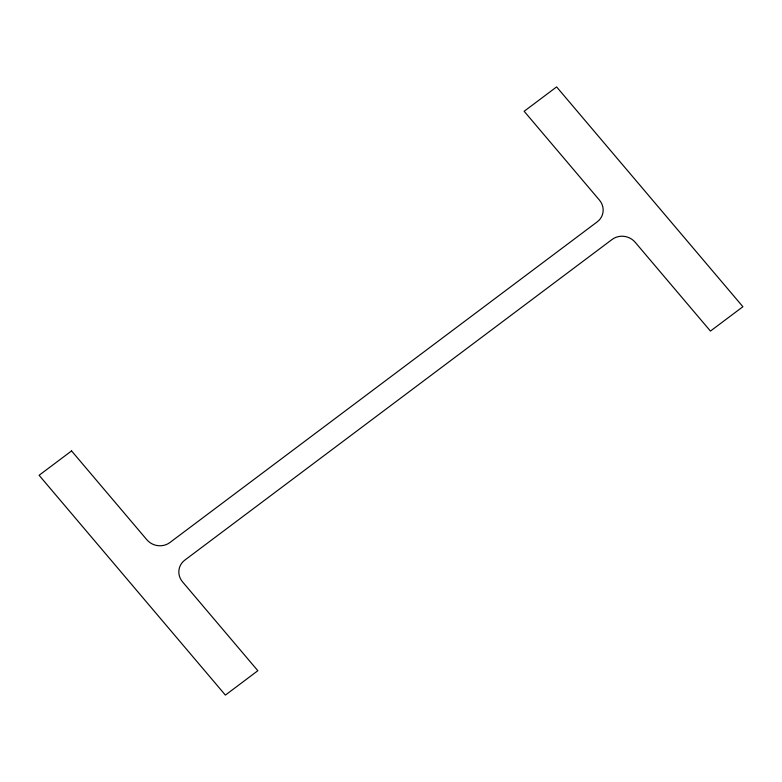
<?xml version="1.0" encoding="UTF-8"?>
<svg xmlns="http://www.w3.org/2000/svg" width="782" height="782" viewBox="0 0 782 782"><rect width="100%" height="100%" fill="white"/><g stroke="black" fill="none" stroke-linecap="round" stroke-linejoin="round"><path stroke-width="1.17" d="M71.563 450.921L39.1 475.28L225.382 695.09L257.845 670.721L182.568 581.896A16.442 15.445 15.2 0 1 184.796 560.127L612.111 239.458A16.442 15.445 15.2 0 1 635.16 242.254L710.437 331.079L742.9 306.72L556.618 86.91L524.155 111.279L599.432 200.104A16.442 15.445 15.2 0 1 597.204 221.873L169.89 542.542A16.442 15.445 15.2 0 1 146.84 539.746L71.563 450.921"/></g></svg>
